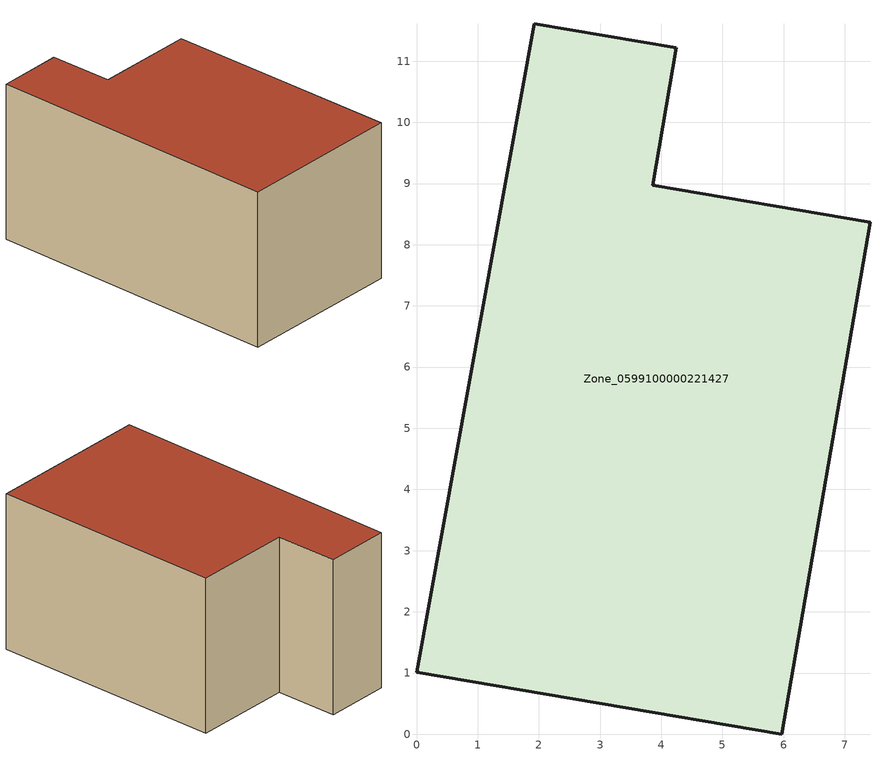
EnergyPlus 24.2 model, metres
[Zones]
Zone_0599100000221427
 floor ground (C_G): 0,1.01 1.92,11.61 4.24,11.22 3.86,8.97 7.41,8.37 5.97,0 z0
 wall outside (C_F): 1.92,11.61 0,1.01 5.97,0 7.41,8.37 3.86,8.97 4.24,11.22 1.92,11.61 z0:5.69
 roof outside (C_R): 0,1.01 5.97,0 7.41,8.37 3.86,8.97 4.24,11.22 1.92,11.61 z5.69
[BUILDING]
Pand.0599100000221427: North Axis=0; Terrain=City; Loads Convergence Tolerance Value=0.04; Temperature Convergence Tolerance Value=0.4; Solar Distribution=FullExterior; Maximum Number of Warmup Days=25; Minimum Number of Warmup Days=1
[Site:Location]
Rotterdam.The.Hague.AP_ZH_NLD Design_Conditions: Latitude=51.96; Longitude=4.45; Time Zone=1; Elevation=-4.5
[SITE:GROUNDTEMPERATURE:BUILDINGSURFACE]
18, 18, 18, 18, 18, 18, 18, 18, 18, 18, 18, 18
[MATERIAL] Thermal Absorptance=0.9; Solar Absorptance=0.7; Visible Absorptance=0.7
Name | Roughness | Thickness | Conductivity | Density | Specific Heat
G.TC.1946-1964 | MediumSmooth | 0.15 | 1 | 540 | 1210
F.TC.1946-1964 | Rough | 0.3 | 0.857143 | 1920 | 840
R.TC.1946-1964 | MediumRough | 0.2 | 0.235294 | 1500 | 1000
[CONSTRUCTION]
C_G: G.TC.1946-1964
C_F: F.TC.1946-1964
C_R: R.TC.1946-1964
[ZONE]
Zone_0599100000221427: Type=1; Multiplier=1; Ceiling Height=Autocalculate; Volume=Autocalculate; Floor Area=autocalculate; Part of Total Floor Area=Yes
[ZONEINFILTRATION:DESIGNFLOWRATE]
Infil_Zone_0599100000221427: Zone or ZoneList or Space or SpaceList=Zone_0599100000221427; Schedule=AlwaysOn; Design Flow Rate Calculation Method=Flow/Area; Flow Rate per Floor Area=0.003; Constant Term Coefficient=1; Temperature Term Coefficient=0; Velocity Term Coefficient=0; Velocity Squared Term Coefficient=0
[HVACTEMPLATE:ZONE:IDEALLOADSAIRSYSTEM]
Zone_0599100000221427: Maximum Heating Supply Air Temperature=50; Minimum Cooling Supply Air Temperature=13; Maximum Heating Supply Air Humidity Ratio=0.0156; Minimum Cooling Supply Air Humidity Ratio=0.0077; Heating Limit=NoLimit; Cooling Limit=NoLimit; Dehumidification Control Type=ConstantSensibleHeatRatio; Cooling Sensible Heat Ratio=0.7; Dehumidification Setpoint=60; Humidification Control Type=None; Humidification Setpoint=30; Outdoor Air Method=None; Outdoor Air Flow Rate per Person=0.00944; Outdoor Air Flow Rate per Zone Floor Area=0; Outdoor Air Flow Rate per Zone=0; Demand Controlled Ventilation Type=None; Outdoor Air Economizer Type=NoEconomizer; Heat Recovery Type=None; Sensible Heat Recovery Effectiveness=0.7; Latent Heat Recovery Effectiveness=0.65
[ZONECONTROL:THERMOSTAT]
ThermostatControl_Zone_0599100000221427: Zone or ZoneList=Zone_0599100000221427; Control Type Schedule=DualSetpointControlType; Control 1=Thermostat_Zone_0599100000221427; Temperature Difference Between Cutout And Setpoint=0
[THERMOSTATSETPOINT:DUALSETPOINT]
Thermostat_Zone_0599100000221427: Heating Setpoint Temperature Schedule=HeatingSetpoint_Zone_0599100000221427; Cooling Setpoint Temperature Schedule=CoolingSetpoint_Zone_0599100000221427
[SCHEDULE:COMPACT]
HeatingSetpoint_Zone_0599100000221427: Through: 12/31, For: AllDays, Until: 24:00, 21
CoolingSetpoint_Zone_0599100000221427: Through: 12/31, For: AllDays, Until: 24:00, 24
DualSetpointControlType: Through: 12/31, For: AllDays, Until: 24:00, 4
AlwaysOn: Through: 12/31, For: AllDays, Until: 24:00, 1
